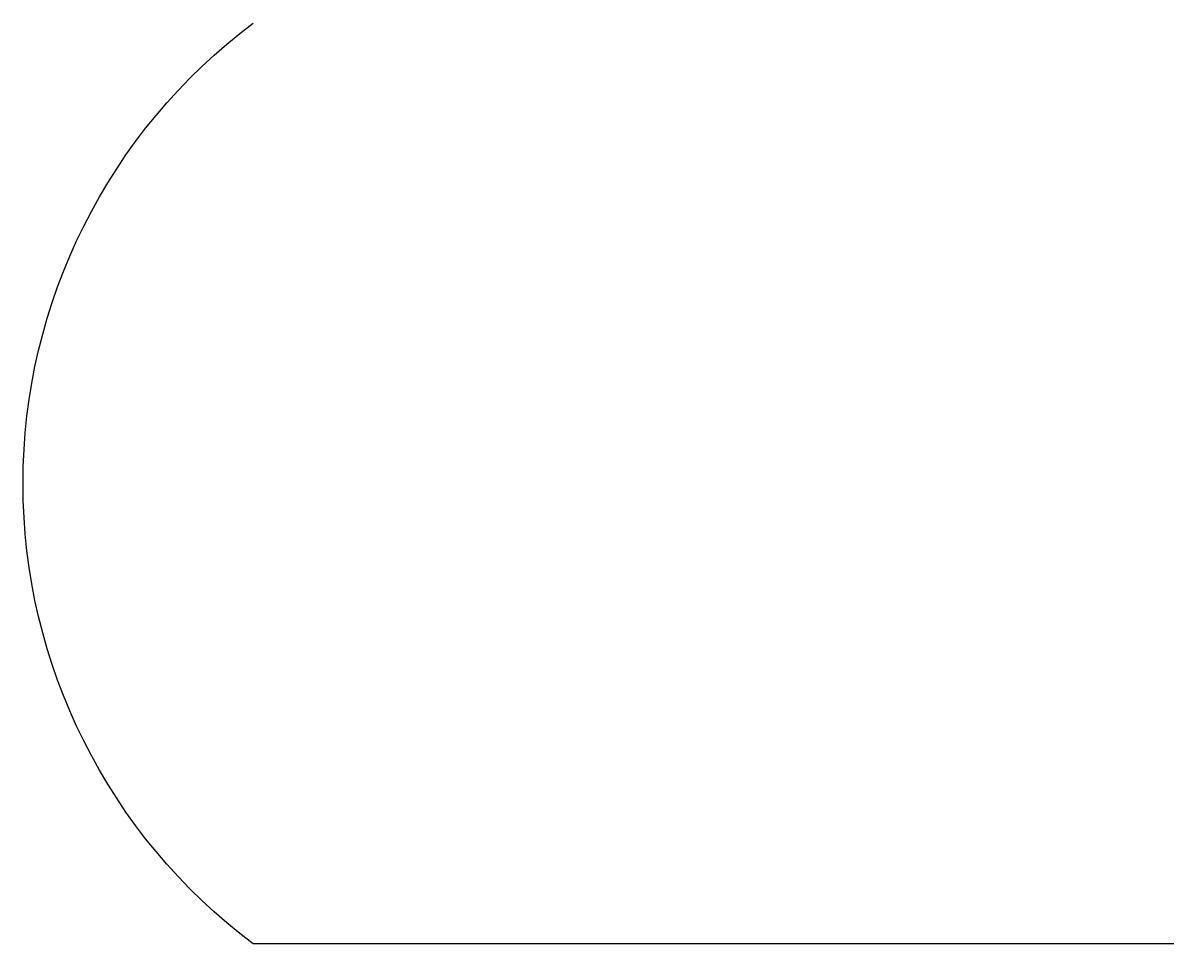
# Model space of a CAD drawing. Extents: x -12.5 to 0, y 0 to 10.
import ezdxf

# ---------------------------------------------------------------- set-up
doc = ezdxf.new("R2010")
doc.units = 0
doc.layers.add('VIPRS_G13', color=7, linetype='Continuous')

# ---------------------------------------------------------------- blocks, each defined once
blk = doc.blocks.new('VIPRS_G13_MIRROR')
blk.add_lwpolyline([(0, 0), (10, 0, 0.5), (10, 10)], format="xyb")

msp = doc.modelspace()

# ---------------------------------------------------------------- block references
at = {"layer": 'VIPRS_G13', "xscale": -1}
msp.add_blockref('VIPRS_G13_MIRROR', (0, 0), dxfattribs=at)

doc.saveas('drawing.dxf')
